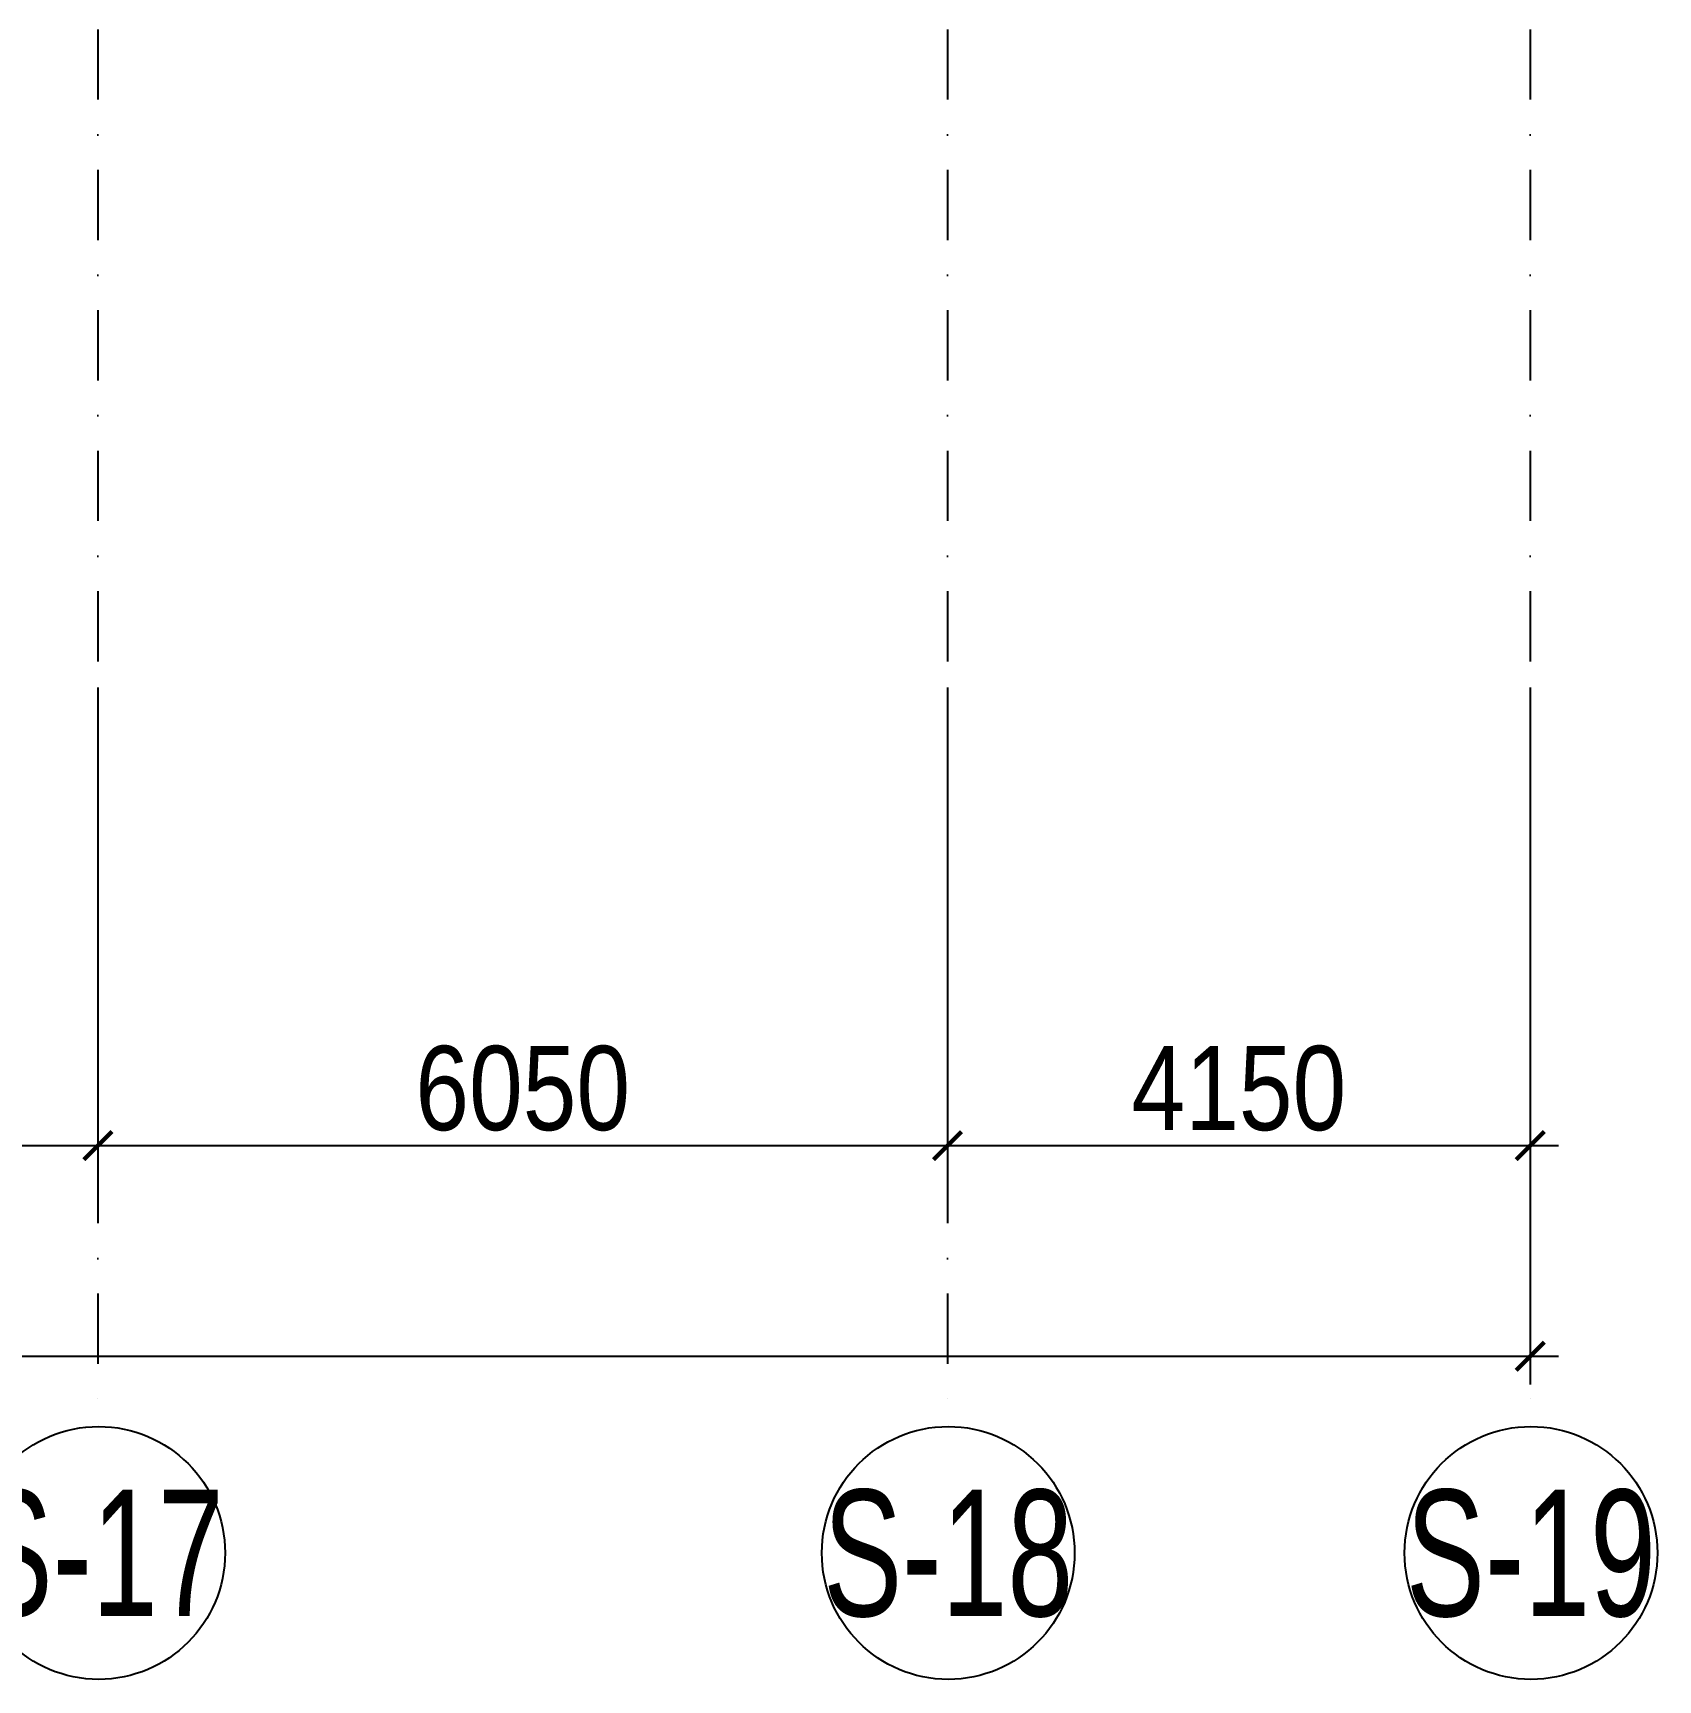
# Model space of a CAD drawing. Header units: millimetres. Extents: x -1534340 to 1713810, y -1348191 to 1114081.
# Drawn here: x 1549019 to 1560592, y -348387 to -336659 of the extents above; entities that cross this region are included whole.
import ezdxf
from ezdxf.enums import TextEntityAlignment as Align

# ---------------------------------------------------------------- set-up
doc = ezdxf.new("R2010")
doc.units = ezdxf.units.MM
doc.header["$LTSCALE"] = 100
doc.header["$PDMODE"] = 32
doc.header["$PDSIZE"] = 2.5
doc.linetypes.add('xref.asix of  podium$0$xref.asix of  podium$0$DASHDOT', pattern=[1, 0.5, -0.25, 0, -0.25])
for name, color, linetype in [('ccu12-Manh', 8, 'Continuous'), ('xref.asix of  podium$0$xref.asix of  podium$0$AUDIT_I_220805193045-1', 50, 'Continuous'), ('xref.asix of  podium$0$xref.asix of  podium$0$AUDIT_I_220807103235-17', 50, 'Continuous'), ('xref.asix of  podium$0$xref.asix of  podium$0$KT-Dim', 8, 'Continuous'), ('xref.asix of  podium$0$xref.asix of  podium$0$KT-Kich thuoc', 9, 'Continuous'), ('xref.asix of  podium$0$xref.asix of  podium$0$KT-Luoi truc South Tower', 8, 'xref.asix of  podium$0$xref.asix of  podium$0$DASHDOT')]:
    doc.layers.add(name, color=color, linetype=linetype)
doc.styles.add('Arial Narrow', font='ARIALN.TTF')
doc.styles.add('xref.asix of  podium$0$xref.asix of  podium$0$HBA-Text', font='GOTHIC.TTF')
doc.dimstyles.new('CCU_1-200', dxfattribs={"dimscale": 200, "dimtxt": 3, "dimasz": 1, "dimexe": 1, "dimexo": 2, "dimgap": 0.5, "dimtad": 1, "dimdec": 0, "dimdsep": 46, "dimtxsty": 'Arial Narrow', "dimblk": 'ARCHTICK', "dimcen": -1, "dimdle": 1, "dimclrd": 256, "dimclre": 256, "dimclrt": 3, "dimadec": 0, "dimazin": 2, "dimtfac": 0.1, "dimtdec": 0, "dimtix": 1, "dimtmove": 2, "dimatfit": 1, "dimfxl": 1, "dimtvp": 0.833333, "dimtolj": 1, "dimtzin": 12, "dimarcsym": 0})

# ---------------------------------------------------------------- blocks, each defined once
blk = doc.blocks.new('_ARCHTICK')
at = {"color": 0, "linetype": 'ByBlock', "const_width": 0.15}
blk.add_lwpolyline([(-0.5, -0.5), (0.5, 0.5)], dxfattribs=at)
blk = doc.blocks.new('*D2861')
at = {"layer": 'Defpoints', "color": 0, "transparency": 16777216}
for p in [(-52171, 1204), (-6323, 1204), (-6323, -3959)]:
    blk.add_point(p, dxfattribs=at)
at = {"layer": 'xref.asix of  podium$0$xref.asix of  podium$0$KT-Kich thuoc', "lineweight": -2, "transparency": 16777216}
for p, q in [((-52171, 804), (-52171, -4159)), ((-6323, 804), (-6323, -4159)), ((-52371, -3959), (-6123, -3959))]:
    blk.add_line(p, q, dxfattribs=at)
at = {"layer": 'xref.asix of  podium$0$xref.asix of  podium$0$KT-Kich thuoc', "lineweight": -2, "transparency": 16777216, "xscale": 200, "yscale": 200, "zscale": 200, "rotation": 180}
blk.add_blockref('_ARCHTICK', (-52171, -3959), dxfattribs=at)
at = {"layer": 'xref.asix of  podium$0$xref.asix of  podium$0$KT-Kich thuoc', "lineweight": -2, "transparency": 16777216, "xscale": 200, "yscale": 200, "zscale": 200}
blk.add_blockref('_ARCHTICK', (-6323, -3959), dxfattribs=at)
at = {"layer": 'xref.asix of  podium$0$xref.asix of  podium$0$KT-Kich thuoc', "color": 3, "transparency": 16777216, "insert": (-29247, -3553), "char_height": 600, "attachment_point": 5, "style": 'Arial Narrow'}
blk.add_mtext('\\A1;45848', dxfattribs=at)
blk = doc.blocks.new('*D2848')
at = {"layer": 'Defpoints', "color": 0, "transparency": 16777216}
for p in [(-25223, 1204), (-16523, 1204), (-16523, -2459)]:
    blk.add_point(p, dxfattribs=at)
at = {"layer": 'xref.asix of  podium$0$xref.asix of  podium$0$KT-Kich thuoc', "lineweight": -2, "transparency": 16777216}
for p, q in [((-25223, 804), (-25223, -2659)), ((-16523, 804), (-16523, -2659)), ((-25423, -2459), (-16323, -2459))]:
    blk.add_line(p, q, dxfattribs=at)
at = {"layer": 'xref.asix of  podium$0$xref.asix of  podium$0$KT-Kich thuoc', "lineweight": -2, "transparency": 16777216, "xscale": 200, "yscale": 200, "zscale": 200, "rotation": 180}
blk.add_blockref('_ARCHTICK', (-25223, -2459), dxfattribs=at)
at = {"layer": 'xref.asix of  podium$0$xref.asix of  podium$0$KT-Kich thuoc', "lineweight": -2, "transparency": 16777216, "xscale": 200, "yscale": 200, "zscale": 200}
blk.add_blockref('_ARCHTICK', (-16523, -2459), dxfattribs=at)
at = {"layer": 'xref.asix of  podium$0$xref.asix of  podium$0$KT-Kich thuoc', "color": 3, "transparency": 16777216, "insert": (-20873, -2053), "char_height": 600, "attachment_point": 5, "style": 'Arial Narrow'}
blk.add_mtext('\\A1;8700', dxfattribs=at)
blk = doc.blocks.new('*D2849')
at = {"layer": 'Defpoints', "color": 0, "transparency": 16777216}
for p in [(-16523, 1204), (-10473, 1204), (-10473, -2459)]:
    blk.add_point(p, dxfattribs=at)
at = {"layer": 'xref.asix of  podium$0$xref.asix of  podium$0$KT-Kich thuoc', "lineweight": -2, "transparency": 16777216}
for p, q in [((-16523, 804), (-16523, -2659)), ((-10473, 804), (-10473, -2659)), ((-16723, -2459), (-10273, -2459))]:
    blk.add_line(p, q, dxfattribs=at)
at = {"layer": 'xref.asix of  podium$0$xref.asix of  podium$0$KT-Kich thuoc', "lineweight": -2, "transparency": 16777216, "xscale": 200, "yscale": 200, "zscale": 200, "rotation": 180}
blk.add_blockref('_ARCHTICK', (-16523, -2459), dxfattribs=at)
at = {"layer": 'xref.asix of  podium$0$xref.asix of  podium$0$KT-Kich thuoc', "lineweight": -2, "transparency": 16777216, "xscale": 200, "yscale": 200, "zscale": 200}
blk.add_blockref('_ARCHTICK', (-10473, -2459), dxfattribs=at)
at = {"layer": 'xref.asix of  podium$0$xref.asix of  podium$0$KT-Kich thuoc', "color": 3, "transparency": 16777216, "insert": (-13498, -2053), "char_height": 600, "attachment_point": 5, "style": 'Arial Narrow'}
blk.add_mtext('\\A1;6050', dxfattribs=at)
blk = doc.blocks.new('*D2850')
at = {"layer": 'Defpoints', "color": 0, "transparency": 16777216}
for p in [(-10473, 1204), (-6323, 1204), (-6323, -2459)]:
    blk.add_point(p, dxfattribs=at)
at = {"layer": 'xref.asix of  podium$0$xref.asix of  podium$0$KT-Kich thuoc', "lineweight": -2, "transparency": 16777216}
for p, q in [((-10473, 804), (-10473, -2659)), ((-6323, 804), (-6323, -2659)), ((-10673, -2459), (-6123, -2459))]:
    blk.add_line(p, q, dxfattribs=at)
at = {"layer": 'xref.asix of  podium$0$xref.asix of  podium$0$KT-Kich thuoc', "lineweight": -2, "transparency": 16777216, "xscale": 200, "yscale": 200, "zscale": 200, "rotation": 180}
blk.add_blockref('_ARCHTICK', (-10473, -2459), dxfattribs=at)
at = {"layer": 'xref.asix of  podium$0$xref.asix of  podium$0$KT-Kich thuoc', "lineweight": -2, "transparency": 16777216, "xscale": 200, "yscale": 200, "zscale": 200}
blk.add_blockref('_ARCHTICK', (-6323, -2459), dxfattribs=at)
at = {"layer": 'xref.asix of  podium$0$xref.asix of  podium$0$KT-Kich thuoc', "color": 3, "transparency": 16777216, "insert": (-8398, -2053), "char_height": 600, "attachment_point": 5, "style": 'Arial Narrow'}
blk.add_mtext('\\A1;4150', dxfattribs=at)
blk = doc.blocks.new('xref.asix of  podium$0$xref.asix of  podium$0$GRID-SYM-flat-73')
at = {"layer": 'xref.asix of  podium$0$xref.asix of  podium$0$AUDIT_I_220805193045-1'}
blk.add_circle((0, 0, 0), 900, dxfattribs=at)
at = {"layer": 'xref.asix of  podium$0$xref.asix of  podium$0$AUDIT_I_220805193045-1', "style": 'xref.asix of  podium$0$xref.asix of  podium$0$HBA-Text'}
blk.add_attdef('GRID', text='', height=900, rotation=359.6303, dxfattribs=at).set_placement((0, 0, 0), align=Align.MIDDLE_CENTER)
blk = doc.blocks.new('xref.asix of  podium$0$xref.asix of  podium$0$Asix South Tower')
at = {"layer": 'xref.asix of  podium$0$xref.asix of  podium$0$KT-Luoi truc South Tower', "ltscale": 10}
for p, q in [((-16523, 33491.9), (-16523, -4459.1)), ((-10473, 33491.9), (-10473, -4459.1)), ((-6323, 33491.9), (-6323, -4459.1))]:
    blk.add_line(p, q, dxfattribs=at)
at = {"layer": 'xref.asix of  podium$0$xref.asix of  podium$0$KT-Dim'}
ref = blk.add_blockref('xref.asix of  podium$0$xref.asix of  podium$0$GRID-SYM-flat-73', (-16517.9, -5359.1, 0), dxfattribs=dict(at, rotation=0.325197994598278))
ref.add_attrib('GRID', 'S-17', dxfattribs={"layer": 'xref.asix of  podium$0$xref.asix of  podium$0$AUDIT_I_220807103235-17', "height": 900, "style": 'xref.asix of  podium$0$xref.asix of  podium$0$HBA-Text', "width": 0.7}).set_placement((-16517.9, -5359.1, 0), align=Align.MIDDLE_CENTER)
ref = blk.add_blockref('xref.asix of  podium$0$xref.asix of  podium$0$GRID-SYM-flat-73', (-10467.9, -5359.1, 0), dxfattribs=dict(at, rotation=0.325197994598278))
ref.add_attrib('GRID', 'S-18', dxfattribs={"layer": 'xref.asix of  podium$0$xref.asix of  podium$0$AUDIT_I_220807103235-17', "height": 900, "style": 'xref.asix of  podium$0$xref.asix of  podium$0$HBA-Text', "width": 0.7}).set_placement((-10467.9, -5359.1, 0), align=Align.MIDDLE_CENTER)
ref = blk.add_blockref('xref.asix of  podium$0$xref.asix of  podium$0$GRID-SYM-flat-73', (-6317.9, -5359.1, 0), dxfattribs=dict(at, rotation=0.325197994598278))
ref.add_attrib('GRID', 'S-19', dxfattribs={"layer": 'xref.asix of  podium$0$xref.asix of  podium$0$AUDIT_I_220807103235-17', "height": 900, "style": 'xref.asix of  podium$0$xref.asix of  podium$0$HBA-Text', "width": 0.7}).set_placement((-6317.9, -5359.1, 0), align=Align.MIDDLE_CENTER)
at = {"layer": 'xref.asix of  podium$0$xref.asix of  podium$0$KT-Kich thuoc'}
for base, p1, p2, picture, middle in [((-6323, -3959.1), (-52170.8, 1204.1), (-6323, 1204.1), '*D2861', (-29246.9, -3552.8)), ((-16523, -2459.1), (-25223, 1204.1), (-16523, 1204.1), '*D2848', (-20873, -2052.8)), ((-10473, -2459.1), (-16523, 1204.1), (-10473, 1204.1), '*D2849', (-13498, -2052.8)), ((-6323, -2459.1), (-10473, 1204.1), (-6323, 1204.1), '*D2850', (-8398, -2052.8))]:
    dim = blk.add_linear_dim(base=base, p1=p1, p2=p2, dimstyle='CCU_1-200', dxfattribs=at)
    dim.commit()
    dim.dimension.update_dxf_attribs({"geometry": picture, "text_midpoint": middle})
blk = doc.blocks.new('312')
at = {"layer": 'xref.asix of  podium$0$xref.asix of  podium$0$KT-Kich thuoc'}
blk.add_blockref('xref.asix of  podium$0$xref.asix of  podium$0$Asix South Tower', (1566004.7, -342122.3), dxfattribs=at)

msp = doc.modelspace()

# ---------------------------------------------------------------- block references
at = {"layer": 'ccu12-Manh'}
msp.add_blockref('312', (0, 0), dxfattribs=at)

doc.saveas('drawing.dxf')
